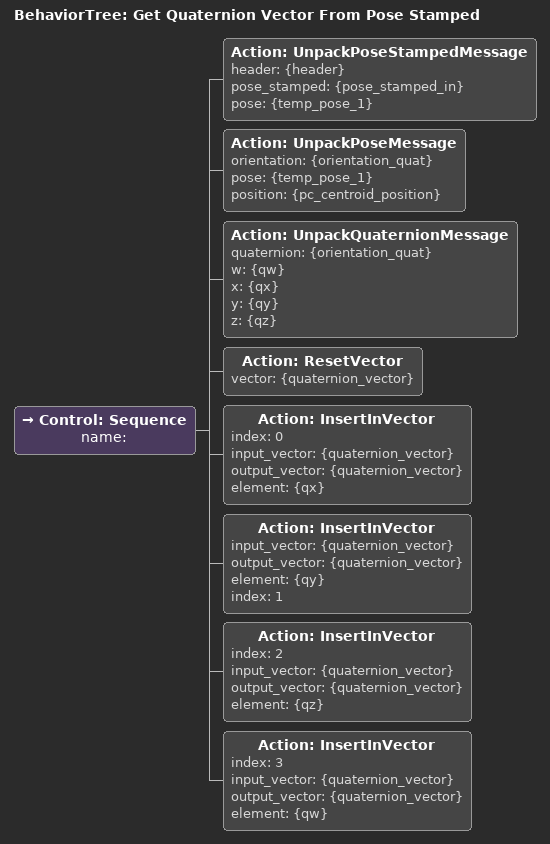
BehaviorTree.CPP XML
<?xml version="1.0" encoding="UTF-8" ?>
<root
  BTCPP_format="4"
  main_tree_to_execute="Get Quaternion Vector From Pose Stamped"
>
  <BehaviorTree ID="Get Quaternion Vector From Pose Stamped">
    <Control ID="Sequence" name="">
      <Action
        ID="UnpackPoseStampedMessage"
        header="{header}"
        pose_stamped="{pose_stamped_in}"
        pose="{temp_pose_1}"
      />
      <Action
        ID="UnpackPoseMessage"
        orientation="{orientation_quat}"
        pose="{temp_pose_1}"
        position="{pc_centroid_position}"
      />
      <Action
        ID="UnpackQuaternionMessage"
        quaternion="{orientation_quat}"
        w="{qw}"
        x="{qx}"
        y="{qy}"
        z="{qz}"
      />
      <Action ID="ResetVector" vector="{quaternion_vector}" />
      <Action
        ID="InsertInVector"
        index="0"
        input_vector="{quaternion_vector}"
        output_vector="{quaternion_vector}"
        element="{qx}"
      />
      <Action
        ID="InsertInVector"
        input_vector="{quaternion_vector}"
        output_vector="{quaternion_vector}"
        element="{qy}"
        index="1"
      />
      <Action
        ID="InsertInVector"
        index="2"
        input_vector="{quaternion_vector}"
        output_vector="{quaternion_vector}"
        element="{qz}"
      />
      <Action
        ID="InsertInVector"
        index="3"
        input_vector="{quaternion_vector}"
        output_vector="{quaternion_vector}"
        element="{qw}"
      />
    </Control>
  </BehaviorTree>
</root>
